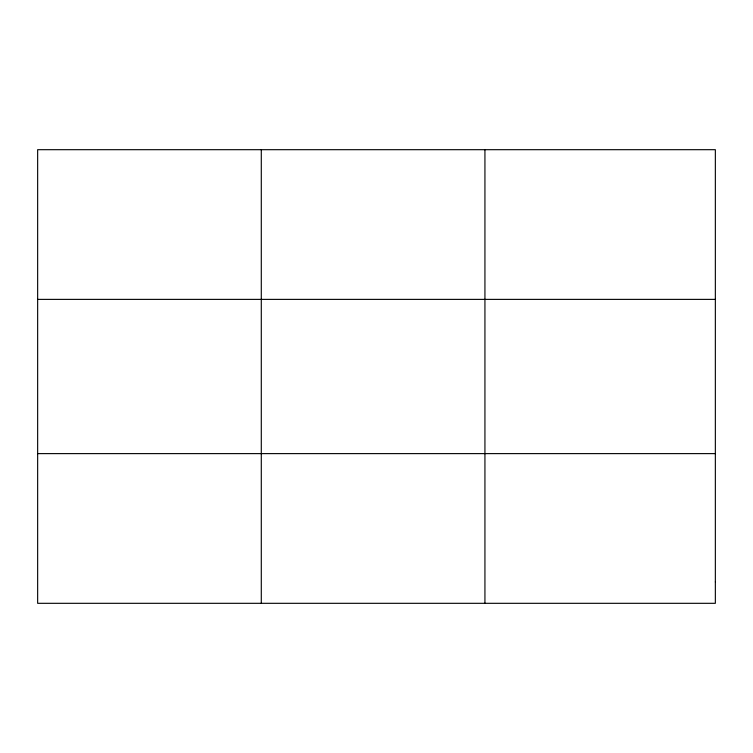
<?xml version="1.0" encoding="UTF-8"?>
<svg xmlns="http://www.w3.org/2000/svg" width="753" height="753" viewBox="0 0 753 753"><rect width="100%" height="100%" fill="white"/><g stroke="black" fill="none" stroke-linecap="round" stroke-linejoin="round"><path stroke-width="1.13" d="M261.291 603.313L261.291 149.687M484.932 603.313L484.932 149.687M37.65 299.383L715.35 299.383M37.65 453.617L715.35 453.617M715.35 581.928L715.35 603.313L37.65 603.313L37.65 149.687L715.35 149.687L715.35 581.928"/></g></svg>
